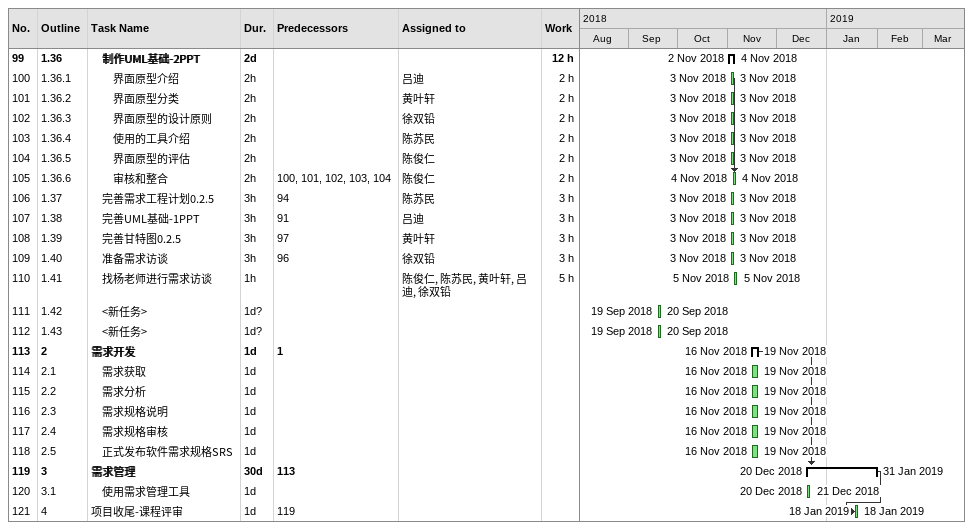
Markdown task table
| ID | WBS | Task | Duration | Start | Finish | Predecessors | Resources | Work (h) |
|---|---|---|---|---|---|---|---|---|
| 99 | 1.36 | **制作UML基础-2PPT** | 2d | 2018-11-02 | 2018-11-04 |  |  | 12 |
| 100 | 1.36.1 | 界面原型介绍 | 2h | 2018-11-03 | 2018-11-03 |  | 吕迪 | 2 |
| 101 | 1.36.2 | 界面原型分类 | 2h | 2018-11-03 | 2018-11-03 |  | 黄叶轩 | 2 |
| 102 | 1.36.3 | 界面原型的设计原则 | 2h | 2018-11-03 | 2018-11-03 |  | 徐双铅 | 2 |
| 103 | 1.36.4 | 使用的工具介绍 | 2h | 2018-11-03 | 2018-11-03 |  | 陈苏民 | 2 |
| 104 | 1.36.5 | 界面原型的评估 | 2h | 2018-11-03 | 2018-11-03 |  | 陈俊仁 | 2 |
| 105 | 1.36.6 | 审核和整合 | 2h | 2018-11-04 | 2018-11-04 | 100, 101, 102, 103, 104 | 陈俊仁 | 2 |
| 106 | 1.37 | 完善需求工程计划0.2.5 | 3h | 2018-11-03 | 2018-11-03 | 94 | 陈苏民 | 3 |
| 107 | 1.38 | 完善UML基础-1PPT | 3h | 2018-11-03 | 2018-11-03 | 91 | 吕迪 | 3 |
| 108 | 1.39 | 完善甘特图0.2.5 | 3h | 2018-11-03 | 2018-11-03 | 97 | 黄叶轩 | 3 |
| 109 | 1.40 | 准备需求访谈 | 3h | 2018-11-03 | 2018-11-03 | 96 | 徐双铅 | 3 |
| 110 | 1.41 | 找杨老师进行需求访谈 | 1h | 2018-11-05 | 2018-11-05 |  | 陈俊仁, 陈苏民, 黄叶轩, 吕迪, 徐双铅 | 5 |
| 111 | 1.42 | <新任务> | 1d? | 2018-09-19 | 2018-09-20 |  |  |  |
| 112 | 1.43 | <新任务> | 1d? | 2018-09-19 | 2018-09-20 |  |  |  |
| 113 | 2 | **需求开发** | 1d | 2018-11-16 | 2018-11-19 | 1 |  |  |
| 114 | 2.1 | 需求获取 | 1d | 2018-11-16 | 2018-11-19 |  |  |  |
| 115 | 2.2 | 需求分析 | 1d | 2018-11-16 | 2018-11-19 |  |  |  |
| 116 | 2.3 | 需求规格说明 | 1d | 2018-11-16 | 2018-11-19 |  |  |  |
| 117 | 2.4 | 需求规格审核 | 1d | 2018-11-16 | 2018-11-19 |  |  |  |
| 118 | 2.5 | 正式发布软件需求规格SRS | 1d | 2018-11-16 | 2018-11-19 |  |  |  |
| 119 | 3 | **需求管理** | 30d | 2018-12-20 | 2019-01-31 | 113 |  |  |
| 120 | 3.1 | 使用需求管理工具 | 1d | 2018-12-20 | 2018-12-21 |  |  |  |
| 121 | 4 | 项目收尾-课程评审 | 1d | 2019-01-18 | 2019-01-18 | 119 |  |  |
